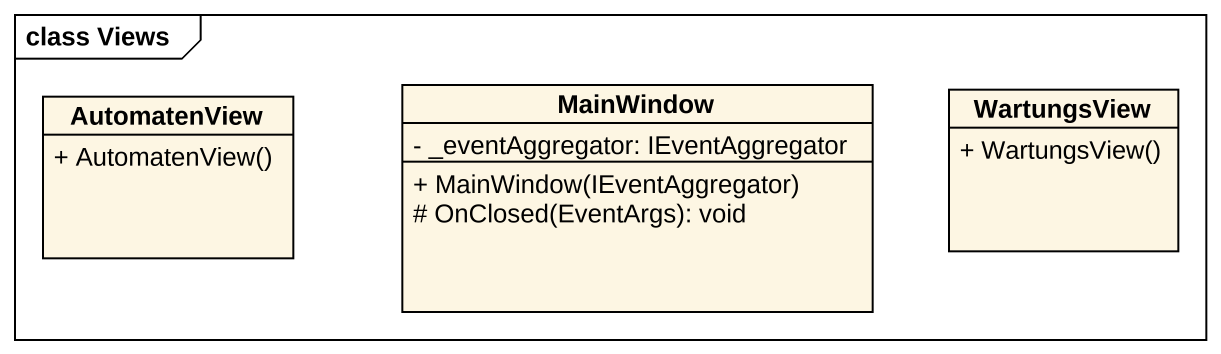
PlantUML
@startuml
mainframe class Views
hide circle
hide empty members
skinparam classAttributeIconSize 0
class AutomatenView {
  + AutomatenView()
}
class MainWindow {
  - _eventAggregator: IEventAggregator
  + MainWindow(IEventAggregator)
  # OnClosed(EventArgs): void
}
class WartungsView {
  + WartungsView()
}
@enduml
